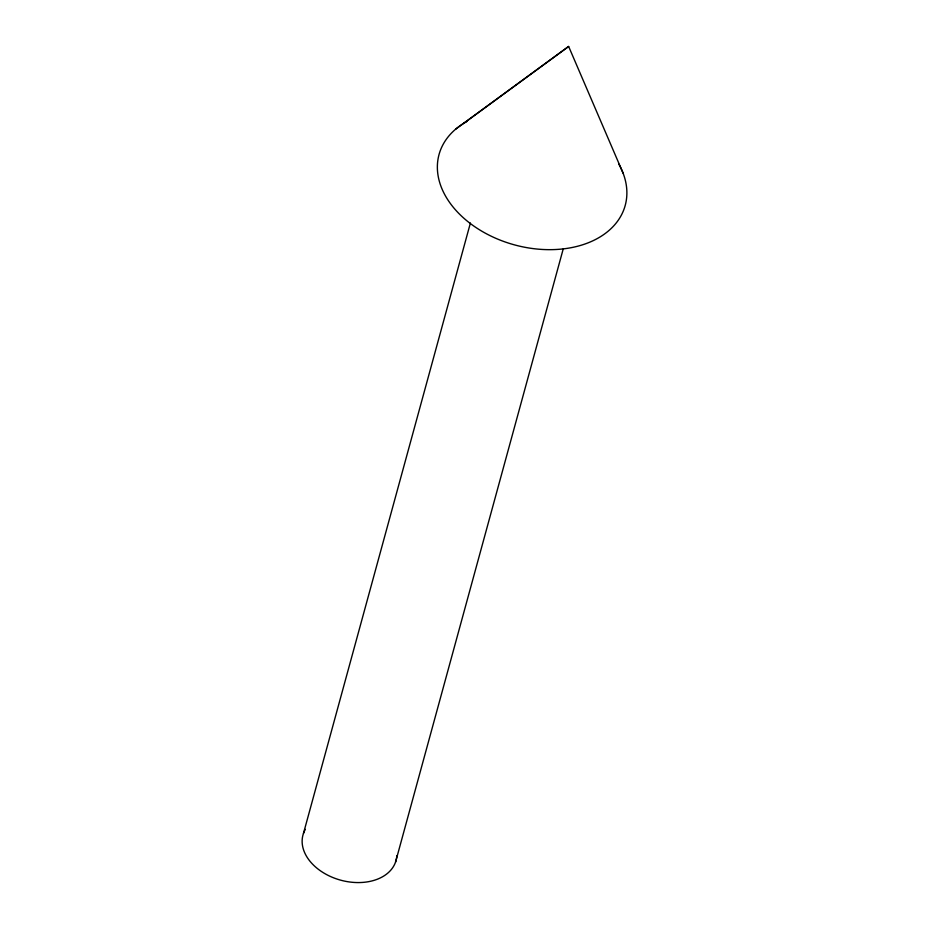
<?xml version="1.0" encoding="UTF-8"?>
<svg xmlns="http://www.w3.org/2000/svg" width="929" height="929" viewBox="0 0 929 929"><rect width="100%" height="100%" fill="white"/><g stroke="black" fill="none" stroke-linecap="round" stroke-linejoin="round"><path stroke-width="1.39" d="M303.481 833.371L470.399 223.03M395.545 862.1L563.218 248.96M455.663 129.166L568.641 46.45L623.08 173.142M463.617 123.383L568.641 46.45M396.846 855.632A48.25 33.618 15.3 0 1 339.793 879.926A48.25 33.618 15.3 0 1 305.339 829.353M618.83 164.143A96.5 67.236 15.3 0 1 580.01 245.581A96.5 67.236 15.3 0 1 456.36 210.837A96.5 67.236 15.3 0 1 466.915 121.455"/></g></svg>
